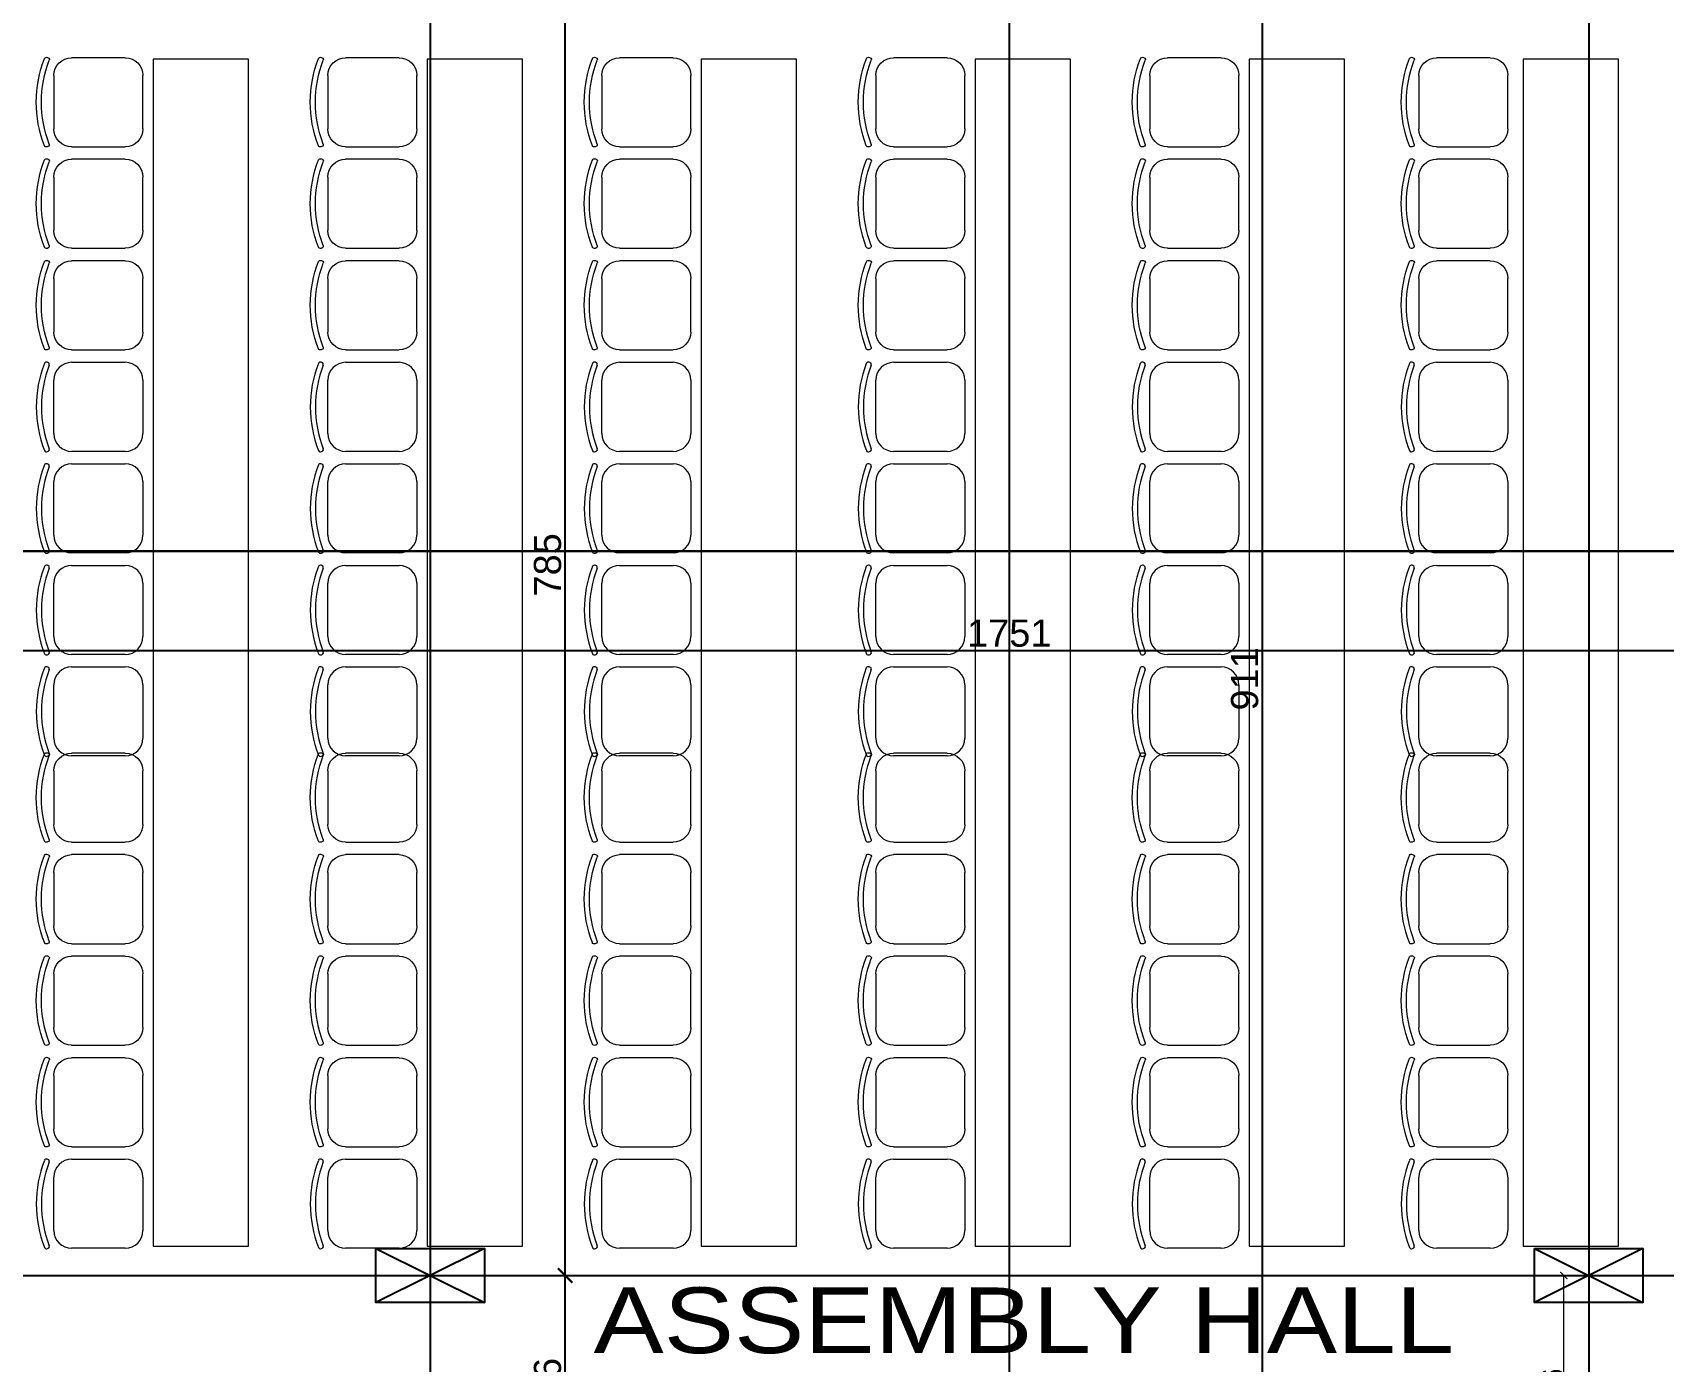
# Model space of a CAD drawing. Extents: x 250879 to 348495, y -51522 to -9360.
# Drawn here: x 279826 to 280727, y -23141 to -22406 of the extents above; entities that cross this region are included whole.
import ezdxf

# ---------------------------------------------------------------- set-up
doc = ezdxf.new("R2010")
doc.units = 0
doc.layers.get('0').update_dxf_attribs({"linetype": 'CONTINUOUS'})
doc.layers.get('DEFPOINTS').update_dxf_attribs({"color": 9, "linetype": 'CONTINUOUS'})
for name, color, linetype, lineweight in [('A-text function', 30, 'CONTINUOUS', 20), ('dimention', 151, 'CONTINUOUS', 13), ('FURNITURE___EQUIPMENT', 114, 'CONTINUOUS', 15)]:
    doc.layers.add(name, color=color, linetype=linetype, lineweight=lineweight)
for name, color, linetype in [('AXIS', 1, 'CONTINUOUS'), ('COLUMN', 5, 'CONTINUOUS'), ('FURNITURE', 4, 'CONTINUOUS'), ('WALL', 7, 'CONTINUOUS')]:
    doc.layers.add(name, color=color, linetype=linetype)
doc.styles.add('ARIAL', font='BOD_CR.TTF', dxfattribs={"width": 1.2})
doc.styles.get("Standard").update_dxf_attribs({"font": 'sanss___.ttf', "height": 15})
doc.styles.add('yon', font='ARIALN.TTF')
doc.dimstyles.new('CM', dxfattribs={"dimscale": 0, "dimtxt": 12, "dimasz": 0.4, "dimexe": 50, "dimexo": 1000, "dimgap": 0.03, "dimtad": 1, "dimdec": 0, "dimzin": 0, "dimdsep": 46, "dimtxsty": 'yon', "dimblk": 'Ar thick3', "dimcen": 3, "dimdle": 8, "dimse1": 1, "dimse2": 1, "dimclrd": 8, "dimclre": 8, "dimclrt": 30, "dimadec": 0, "dimazin": 0, "dimtfac": 1, "dimtdec": 0, "dimtix": 1, "dimtmove": 1, "dimatfit": 3, "dimfxl": 50, "dimtolj": 1, "dimtzin": 0, "dimlwd": 9, "dimarcsym": 0})
doc.dimstyles.new('STANDARD$0', dxfattribs={"dimscale": 0, "dimtxt": 12, "dimasz": 8, "dimexe": 15, "dimexo": 0.0625, "dimgap": 2, "dimtad": 1, "dimdec": 0, "dimzin": 0, "dimdsep": 46, "dimtxsty": 'Standard', "dimblk1": 'ARCHTICK', "dimblk2": 'ARCHTICK', "dimsah": 1, "dimcen": 0.09, "dimdle": 15, "dimclrd": 3, "dimclre": 3, "dimclrt": 3, "dimazin": 0, "dimtfac": 1, "dimtdec": 0, "dimtofl": 0, "dimtmove": 1, "dimatfit": 3, "dimldrblk": 'ARCHTICK', "dimfxl": 1.0455, "dimfxlon": 1, "dimtolj": 1, "dimtzin": 0, "dimarcsym": 0})

# ---------------------------------------------------------------- blocks, each defined once
blk = doc.blocks.new('_ARCHTICK')
at = {"color": 0, "linetype": 'ByBlock', "const_width": 0.15}
blk.add_lwpolyline([(-0.5, -0.5), (0.5, 0.5)], dxfattribs=at)
blk = doc.blocks.new('*D142')
at = {"layer": 'DEFPOINTS', "color": 0, "linetype": 'Continuous', "transparency": 16777216}
for p in [(281240.94, -22728.05), (279489.85, -22748.05), (279489.85, -22748.05)]:
    blk.add_point(p, dxfattribs=at)
at = {"layer": 'WALL', "color": 3, "linetype": 'Continuous', "lineweight": -2, "transparency": 16777216}
for p, q in [((279489.85, -22748.05), (279489.85, -22733.05)), ((281255.94, -22748.05), (279474.85, -22748.05)), ((281240.94, -22747), (281240.94, -22763.05))]:
    blk.add_line(p, q, dxfattribs=at)
at = {"layer": 'WALL', "color": 3, "linetype": 'Continuous', "lineweight": -2, "transparency": 16777216, "xscale": 8, "yscale": 8, "zscale": 8, "rotation": 180}
blk.add_blockref('_ARCHTICK', (279489.85, -22748.05), dxfattribs=at)
at = {"layer": 'WALL', "color": 3, "linetype": 'Continuous', "lineweight": -2, "transparency": 16777216, "xscale": 8, "yscale": 8, "zscale": 8}
blk.add_blockref('_ARCHTICK', (281240.94, -22748.05), dxfattribs=at)
at = {"layer": 'WALL', "color": 3, "linetype": 'Continuous', "transparency": 16777216, "insert": (280365.39, -22738.32), "char_height": 15, "attachment_point": 5}
blk.add_mtext('\\A1;1751', dxfattribs=at)
blk = doc.blocks.new('COLUMN')
at = {"layer": 'AXIS'}
for p, q in [((236924.7, -9644.26), (236984.7, -9674.26)), ((236984.7, -9644.26), (236924.7, -9674.26))]:
    blk.add_line(p, q, dxfattribs=at)
at = {"layer": 'COLUMN'}
blk.add_lwpolyline([(236924.7, -9644.26), (236984.7, -9644.26), (236984.7, -9674.26), (236924.7, -9674.26)], close=True, dxfattribs=at)
blk = doc.blocks.new('TAB-5')
at = {"layer": 'FURNITURE', "lineweight": 0}
for p, q in [((-538.6, 1187.7), (-238.6, 1187.7)), ((-638.6, 787.7), (-638.6, 1087.7)), ((-138.6, 1087.7), (-138.6, 787.7)), ((-238.6, 687.7), (-538.6, 687.7))]:
    blk.add_line(p, q, dxfattribs=at)
for centre, radius, start, end in [((-388.6, 605.2), 680.9, 69.01053, 111.16001), ((-620.8, 1229.2), 20.1, 170.12829, 222.64707), ((-630.8, 1230.9), 10, 111.16001, 170.12829), ((-628.2, 1222.4), 10, 222.64707, 291.22428), ((-388.6, 605.2), 652.1, 68.89478, 111.22428), ((-150.2, 1222.8), 10, 248.89478, 321.07952), ((-148.2, 1231.6), 10, 14.04189, 69.01053), ((-158, 1229.2), 20.1, 321.07952, 14.04189), ((-538.6, 1087.7), 100, 90, 180), ((-238.6, 1087.7), 100, 0, 90), ((-538.6, 787.7), 100, 180, 270), ((-238.6, 787.7), 100, 270, 0)]:
    blk.add_arc(centre, radius, start, end, dxfattribs=at)
blk = doc.blocks.new('*D238')
at = {"layer": 'DEFPOINTS', "color": 0, "linetype": 'Continuous', "transparency": 16777216}
for p in [(280495.13, -22307.83), (280505.29, -22307.83), (280533.18, -23219.23)]:
    blk.add_point(p, dxfattribs=at)
at = {"layer": 'WALL', "color": 3, "linetype": 'Continuous', "lineweight": -2, "transparency": 16777216}
for p, q in [((280505.29, -23234.23), (280505.29, -22292.83)), ((280504.24, -22307.83), (280520.29, -22307.83)), ((280506.34, -23219.23), (280490.29, -23219.23))]:
    blk.add_line(p, q, dxfattribs=at)
at = {"layer": 'WALL', "color": 3, "linetype": 'Continuous', "lineweight": -2, "transparency": 16777216, "xscale": 8, "yscale": 8, "zscale": 8}
for p, rotation in [((280505.29, -22307.83), 90), ((280505.29, -23219.23), 270)]:
    blk.add_blockref('_ARCHTICK', p, dxfattribs=dict(at, rotation=rotation))
at = {"layer": 'WALL', "color": 3, "linetype": 'Continuous', "transparency": 16777216, "insert": (280495.56, -22763.53), "char_height": 15, "attachment_point": 5, "rotation": 90}
blk.add_mtext('\\A1;911', dxfattribs=at)
blk = doc.blocks.new('*D291')
at = {"layer": 'DEFPOINTS', "color": 0, "linetype": 'Continuous', "transparency": 16777216}
for p in [(280092.67, -23093.16), (280119.99, -23093.16), (280059.12, -23219.23)]:
    blk.add_point(p, dxfattribs=at)
at = {"layer": 'WALL', "color": 3, "linetype": 'Continuous', "lineweight": -2, "transparency": 16777216}
for p, q in [((280119.99, -23234.23), (280119.99, -23078.16)), ((280118.94, -23093.16), (280134.99, -23093.16)), ((280118.94, -23219.23), (280134.99, -23219.23))]:
    blk.add_line(p, q, dxfattribs=at)
at = {"layer": 'WALL', "color": 3, "linetype": 'Continuous', "lineweight": -2, "transparency": 16777216, "xscale": 8, "yscale": 8, "zscale": 8}
for p, rotation in [((280119.99, -23093.16), 90), ((280119.99, -23219.23), 270)]:
    blk.add_blockref('_ARCHTICK', p, dxfattribs=dict(at, rotation=rotation))
at = {"layer": 'WALL', "color": 3, "linetype": 'Continuous', "transparency": 16777216, "insert": (280110.25, -23156.19), "char_height": 15, "attachment_point": 5, "rotation": 90}
blk.add_mtext('\\A1;126', dxfattribs=at)
blk = doc.blocks.new('*D292')
at = {"layer": 'DEFPOINTS', "color": 0, "linetype": 'Continuous', "transparency": 16777216}
for p in [(280106.62, -22307.83), (280119.99, -22307.83), (280092.67, -23093.16)]:
    blk.add_point(p, dxfattribs=at)
at = {"layer": 'WALL', "color": 3, "linetype": 'Continuous', "lineweight": -2, "transparency": 16777216}
for p, q in [((280119.99, -23108.16), (280119.99, -22292.83)), ((280118.94, -22307.83), (280134.99, -22307.83)), ((280118.94, -23093.16), (280134.99, -23093.16))]:
    blk.add_line(p, q, dxfattribs=at)
at = {"layer": 'WALL', "color": 3, "linetype": 'Continuous', "lineweight": -2, "transparency": 16777216, "xscale": 8, "yscale": 8, "zscale": 8}
for p, rotation in [((280119.99, -22307.83), 90), ((280119.99, -23093.16), 270)]:
    blk.add_blockref('_ARCHTICK', p, dxfattribs=dict(at, rotation=rotation))
at = {"layer": 'WALL', "color": 3, "linetype": 'Continuous', "transparency": 16777216, "insert": (280110.26, -22700.5), "char_height": 15, "attachment_point": 5, "rotation": 90}
blk.add_mtext('\\A1;785', dxfattribs=at)
blk = doc.blocks.new('Ar thick3')
at = {"layer": 'dimention'}
blk.add_line((0, 16.2), (0, -16.2), dxfattribs=at)
at = {"layer": 'dimention', "const_width": 1.5}
blk.add_lwpolyline([(-5, -5.1), (5, 4.9)], dxfattribs=at)
blk = doc.blocks.new('*D1279')
at = {"layer": 'DEFPOINTS', "color": 0, "linetype": 'Continuous', "transparency": 16777216}
for p in [(280641.53, -23093.16), (280671.83, -23093.16), (280671.83, -23219.23)]:
    blk.add_point(p, dxfattribs=at)
at = {"layer": 'WALL', "color": 8, "linetype": 'Continuous', "lineweight": 9, "transparency": 16777216}
blk.add_line((280671.83, -23218.83), (280671.83, -23093.56), dxfattribs=at)
at = {"layer": 'WALL', "color": 8, "linetype": 'Continuous', "lineweight": 9, "transparency": 16777216, "xscale": 0.4, "yscale": 0.4, "zscale": 0.4}
for p, rotation in [((280671.83, -23093.16), 90), ((280671.83, -23219.23), 270)]:
    blk.add_blockref('Ar thick3', p, dxfattribs=dict(at, rotation=rotation))
at = {"layer": 'WALL', "color": 30, "linetype": 'Continuous', "transparency": 16777216, "insert": (280665.67, -23156.19), "char_height": 12, "attachment_point": 5, "rotation": 90, "style": 'yon'}
blk.add_mtext('\\A1;126', dxfattribs=at)

msp = doc.modelspace()

# ---------------------------------------------------------------- linework, layer by layer
at = {"layer": 'AXIS'}
for p, q in [((280045.32464, -19847.6712), (280045.32464, -23531.69157)), ((280365.48411, -23496.32849), (280365.48411, -19845.49493)), ((280685.64357, -19847.6712), (280685.64357, -23531.69157)), ((281485.69028, -22692.99755), (279144.10294, -22692.99755)), ((279245.27793, -22692.99755), (281586.86527, -22692.99755)), ((279249.9915, -23093.16214), (281586.86527, -23093.16214))]:
    msp.add_line(p, q, dxfattribs=at)
at = {"layer": 'FURNITURE___EQUIPMENT'}
for points in [[(279944.97615, -22421.02241), (279892.252, -22421.02241), (279892.252, -23076.88889), (279944.97615, -23076.88889)], [(280096.40983, -22421.02241), (280043.68568, -22421.02241), (280043.68568, -23076.88889), (280096.40983, -23076.88889)], [(280247.84351, -22421.02241), (280195.11937, -22421.02241), (280195.11937, -23076.88889), (280247.84351, -23076.88889)], [(280399.27719, -22421.02241), (280346.55305, -22421.02241), (280346.55305, -23076.88889), (280399.27719, -23076.88889)], [(280550.71088, -22421.02241), (280497.98673, -22421.02241), (280497.98673, -23076.88889), (280550.71088, -23076.88889)], [(280702.14456, -22421.02241), (280649.42041, -22421.02241), (280649.42041, -23076.88889), (280702.14456, -23076.88889)]]:
    msp.add_lwpolyline(points, close=True, dxfattribs=at)

# ---------------------------------------------------------------- block references
at = {"layer": 'FURNITURE', "rotation": 90}
for p, xscale, yscale, zscale in [((279954.24206, -22483.1421), -0.0984375003608875, 0.09843750041909516, 0.09843750000000001), ((280105.67574, -22483.1421), -0.0984375003608875, 0.09843750041909516, 0.09843750000000001), ((280257.10942, -22483.1421), -0.0984375003608875, 0.09843750041909516, 0.09843750000000001), ((280408.5431, -22483.1421), -0.0984375003608875, 0.09843750041909516, 0.09843750000000001), ((280559.97679, -22483.1421), -0.0984375003608875, 0.09843750041909516, 0.09843750000000001), ((280708.68324, -22483.1421), -0.0984375003608875, 0.09843750041909516, 0.09843750000000001), ((279954.24206, -22539.2424), -0.0984375003608875, 0.09843750041909516, 0.09843750000000001), ((280105.67574, -22539.2424), -0.0984375003608875, 0.09843750041909516, 0.09843750000000001), ((280257.10942, -22539.2424), -0.0984375003608875, 0.09843750041909516, 0.09843750000000001), ((280408.5431, -22539.2424), -0.0984375003608875, 0.09843750041909516, 0.09843750000000001), ((280559.97679, -22539.2424), -0.0984375003608875, 0.09843750041909516, 0.09843750000000001), ((280708.68324, -22539.2424), -0.0984375003608875, 0.09843750041909516, 0.09843750000000001), ((279954.24206, -22595.3427), -0.0984375003608875, 0.09843750041909516, 0.09843750000000001), ((280105.67574, -22595.3427), -0.0984375003608875, 0.09843750041909516, 0.09843750000000001), ((280257.10942, -22595.3427), -0.0984375003608875, 0.09843750041909516, 0.09843750000000001), ((280408.5431, -22595.3427), -0.0984375003608875, 0.09843750041909516, 0.09843750000000001), ((280559.97679, -22595.3427), -0.0984375003608875, 0.09843750041909516, 0.09843750000000001), ((280708.68324, -22595.3427), -0.0984375003608875, 0.09843750041909516, 0.09843750000000001), ((279954.24206, -22574.94537), 0.0984375003608875, 0.0984375003608875, 0.0984375003608875), ((280105.67574, -22574.94537), 0.0984375003608875, 0.0984375003608875, 0.0984375003608875), ((280257.10942, -22574.94537), 0.0984375003608875, 0.0984375003608875, 0.0984375003608875), ((280408.5431, -22574.94537), 0.0984375003608875, 0.0984375003608875, 0.0984375003608875), ((280559.97679, -22574.94537), 0.0984375003608875, 0.0984375003608875, 0.0984375003608875), ((280708.68324, -22574.94537), 0.0984375003608875, 0.0984375003608875, 0.0984375003608875), ((279954.24206, -22631.04567), 0.0984375003608875, 0.0984375003608875, 0.0984375003608875), ((280105.67574, -22631.04567), 0.0984375003608875, 0.0984375003608875, 0.0984375003608875), ((280257.10942, -22631.04567), 0.0984375003608875, 0.0984375003608875, 0.0984375003608875), ((280408.5431, -22631.04567), 0.0984375003608875, 0.0984375003608875, 0.0984375003608875), ((280559.97679, -22631.04567), 0.0984375003608875, 0.0984375003608875, 0.0984375003608875), ((280708.68324, -22631.04567), 0.0984375003608875, 0.0984375003608875, 0.0984375003608875), ((279954.24206, -22687.14597), 0.0984375003608875, 0.0984375003608875, 0.0984375003608875), ((280105.67574, -22687.14597), 0.0984375003608875, 0.0984375003608875, 0.0984375003608875), ((280257.10942, -22687.14597), 0.0984375003608875, 0.0984375003608875, 0.0984375003608875), ((280408.5431, -22687.14597), 0.0984375003608875, 0.0984375003608875, 0.0984375003608875), ((280559.97679, -22687.14597), 0.0984375003608875, 0.0984375003608875, 0.0984375003608875), ((280708.68324, -22687.14597), 0.0984375003608875, 0.0984375003608875, 0.0984375003608875), ((279954.24206, -22743.24627), 0.0984375003608875, 0.0984375003608875, 0.0984375003608875), ((280105.67574, -22743.24627), 0.0984375003608875, 0.0984375003608875, 0.0984375003608875), ((280257.10942, -22743.24627), 0.0984375003608875, 0.0984375003608875, 0.0984375003608875), ((280408.5431, -22743.24627), 0.0984375003608875, 0.0984375003608875, 0.0984375003608875), ((280559.97679, -22743.24627), 0.0984375003608875, 0.0984375003608875, 0.0984375003608875), ((280708.68324, -22743.24627), 0.0984375003608875, 0.0984375003608875, 0.0984375003608875), ((279954.24206, -22867.39356), -0.0984375003608875, 0.09843750041909516, 0.09843750000000001), ((280105.67574, -22867.39356), -0.0984375003608875, 0.09843750041909516, 0.09843750000000001), ((280257.10942, -22867.39356), -0.0984375003608875, 0.09843750041909516, 0.09843750000000001), ((280408.5431, -22867.39356), -0.0984375003608875, 0.09843750041909516, 0.09843750000000001), ((280559.97679, -22867.39356), -0.0984375003608875, 0.09843750041909516, 0.09843750000000001), ((280708.68324, -22867.39356), -0.0984375003608875, 0.09843750041909516, 0.09843750000000001), ((279954.24206, -22923.49386), -0.0984375003608875, 0.09843750041909516, 0.09843750000000001), ((280105.67574, -22923.49386), -0.0984375003608875, 0.09843750041909516, 0.09843750000000001), ((280257.10942, -22923.49386), -0.0984375003608875, 0.09843750041909516, 0.09843750000000001), ((280408.5431, -22923.49386), -0.0984375003608875, 0.09843750041909516, 0.09843750000000001), ((280559.97679, -22923.49386), -0.0984375003608875, 0.09843750041909516, 0.09843750000000001), ((280708.68324, -22923.49386), -0.0984375003608875, 0.09843750041909516, 0.09843750000000001), ((279954.24206, -22979.59416), -0.0984375003608875, 0.09843750041909516, 0.09843750000000001), ((280105.67574, -22979.59416), -0.0984375003608875, 0.09843750041909516, 0.09843750000000001), ((280257.10942, -22979.59416), -0.0984375003608875, 0.09843750041909516, 0.09843750000000001), ((280408.5431, -22979.59416), -0.0984375003608875, 0.09843750041909516, 0.09843750000000001), ((280559.97679, -22979.59416), -0.0984375003608875, 0.09843750041909516, 0.09843750000000001), ((280708.68324, -22979.59416), -0.0984375003608875, 0.09843750041909516, 0.09843750000000001), ((279954.24206, -23035.69446), -0.0984375003608875, 0.09843750041909516, 0.09843750000000001), ((280105.67574, -23035.69446), -0.0984375003608875, 0.09843750041909516, 0.09843750000000001), ((280257.10942, -23035.69446), -0.0984375003608875, 0.09843750041909516, 0.09843750000000001), ((280408.5431, -23035.69446), -0.0984375003608875, 0.09843750041909516, 0.09843750000000001), ((280559.97679, -23035.69446), -0.0984375003608875, 0.09843750041909516, 0.09843750000000001), ((280708.68324, -23035.69446), -0.0984375003608875, 0.09843750041909516, 0.09843750000000001), ((279954.24206, -23015.29713), 0.0984375003608875, 0.0984375003608875, 0.0984375003608875), ((280105.67574, -23015.29713), 0.0984375003608875, 0.0984375003608875, 0.0984375003608875), ((280257.10942, -23015.29713), 0.0984375003608875, 0.0984375003608875, 0.0984375003608875), ((280408.5431, -23015.29713), 0.0984375003608875, 0.0984375003608875, 0.0984375003608875), ((280559.97679, -23015.29713), 0.0984375003608875, 0.0984375003608875, 0.0984375003608875), ((280708.68324, -23015.29713), 0.0984375003608875, 0.0984375003608875, 0.0984375003608875)]:
    msp.add_blockref('TAB-5', p, dxfattribs=dict(at, xscale=xscale, yscale=yscale, zscale=zscale))
at = {"layer": 'WALL', "linetype": 'Continuous'}
for p in [(43090.62517, -13433.90562), (43730.94409, -13433.90562)]:
    msp.add_blockref('COLUMN', p, dxfattribs=at)

# ---------------------------------------------------------------- texts
at = {"layer": 'A-text function', "insert": (280135.59542, -23099.78655), "char_height": 36.288, "width": 1099.354112, "attachment_point": 1, "style": 'ARIAL'}
msp.add_mtext('ASSEMBLY HALL', dxfattribs=at)

# ---------------------------------------------------------------- dimensions: what is measured, and where the dimension line sits
at = {"layer": 'WALL', "linetype": 'Continuous'}
for base, p1, p2, dimstyle, picture, middle in [((280119.98946, -22307.83296), (280092.66817, -23093.16214), (280106.6246, -22307.83296), 'STANDARD$0', '*D292', (280110.26313, -22700.49755)), ((280505.28975, -22307.83296), (280533.17913, -23219.22549), (280495.13112, -22307.83296), 'STANDARD$0', '*D238', (280495.56341, -22763.52923)), ((280119.98946, -23093.16214), (280059.11856, -23219.22549), (280092.66817, -23093.16214), 'STANDARD$0', '*D291', (280110.25284, -23156.19381)), ((280671.82664, -23093.16214), (280671.82664, -23219.22549), (280641.52939, -23093.16214), 'CM', '*D1279', (280665.66976, -23156.19381))]:
    dim = msp.add_linear_dim(base=base, p1=p1, p2=p2, angle=90, dimstyle=dimstyle, override={"dimscale": 1}, dxfattribs=at)
    dim.commit()
    dim.dimension.update_dxf_attribs({"geometry": picture, "text_midpoint": middle})
dim = msp.add_linear_dim(base=(279489.84777, -22748.04623), p1=(281240.9361, -22728.04623), p2=(279489.84777, -22748.04623), dimstyle='STANDARD$0', override={"dimscale": 1}, dxfattribs=at)
dim.commit()
dim.dimension.update_dxf_attribs({"geometry": '*D142', "text_midpoint": (280365.39193, -22738.31989)})

doc.saveas('drawing.dxf')
